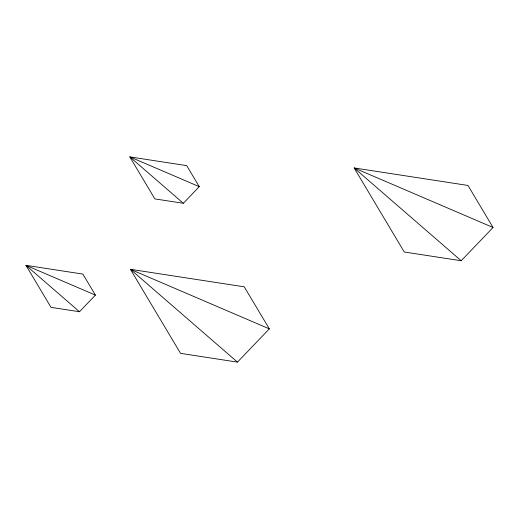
<?xml version="1.0" encoding="UTF-8"?>
<svg xmlns="http://www.w3.org/2000/svg" width="519" height="519" viewBox="0 0 519 519"><rect width="100%" height="100%" fill="white"/><g stroke="black" fill="none" stroke-linecap="round" stroke-linejoin="round"><path stroke-width="0.78" d="M79.478 311.737L95.405 295.103L82.871 274.09L25.95 265.326L51.018 307.352L79.478 311.737L25.95 265.326L95.405 295.103M183.33 203.286L199.257 186.652L186.73 165.639L129.802 156.874L154.87 198.907L183.33 203.286L129.802 156.874L199.257 186.652M237.468 362.126L269.329 328.858L244.261 286.825L130.412 269.303L180.547 353.361L237.468 362.126L130.412 269.303L269.329 328.858M461.196 260.759L493.05 227.491L467.982 185.458L354.133 167.935L404.269 251.994L461.196 260.759L354.133 167.935L493.05 227.491"/></g></svg>
